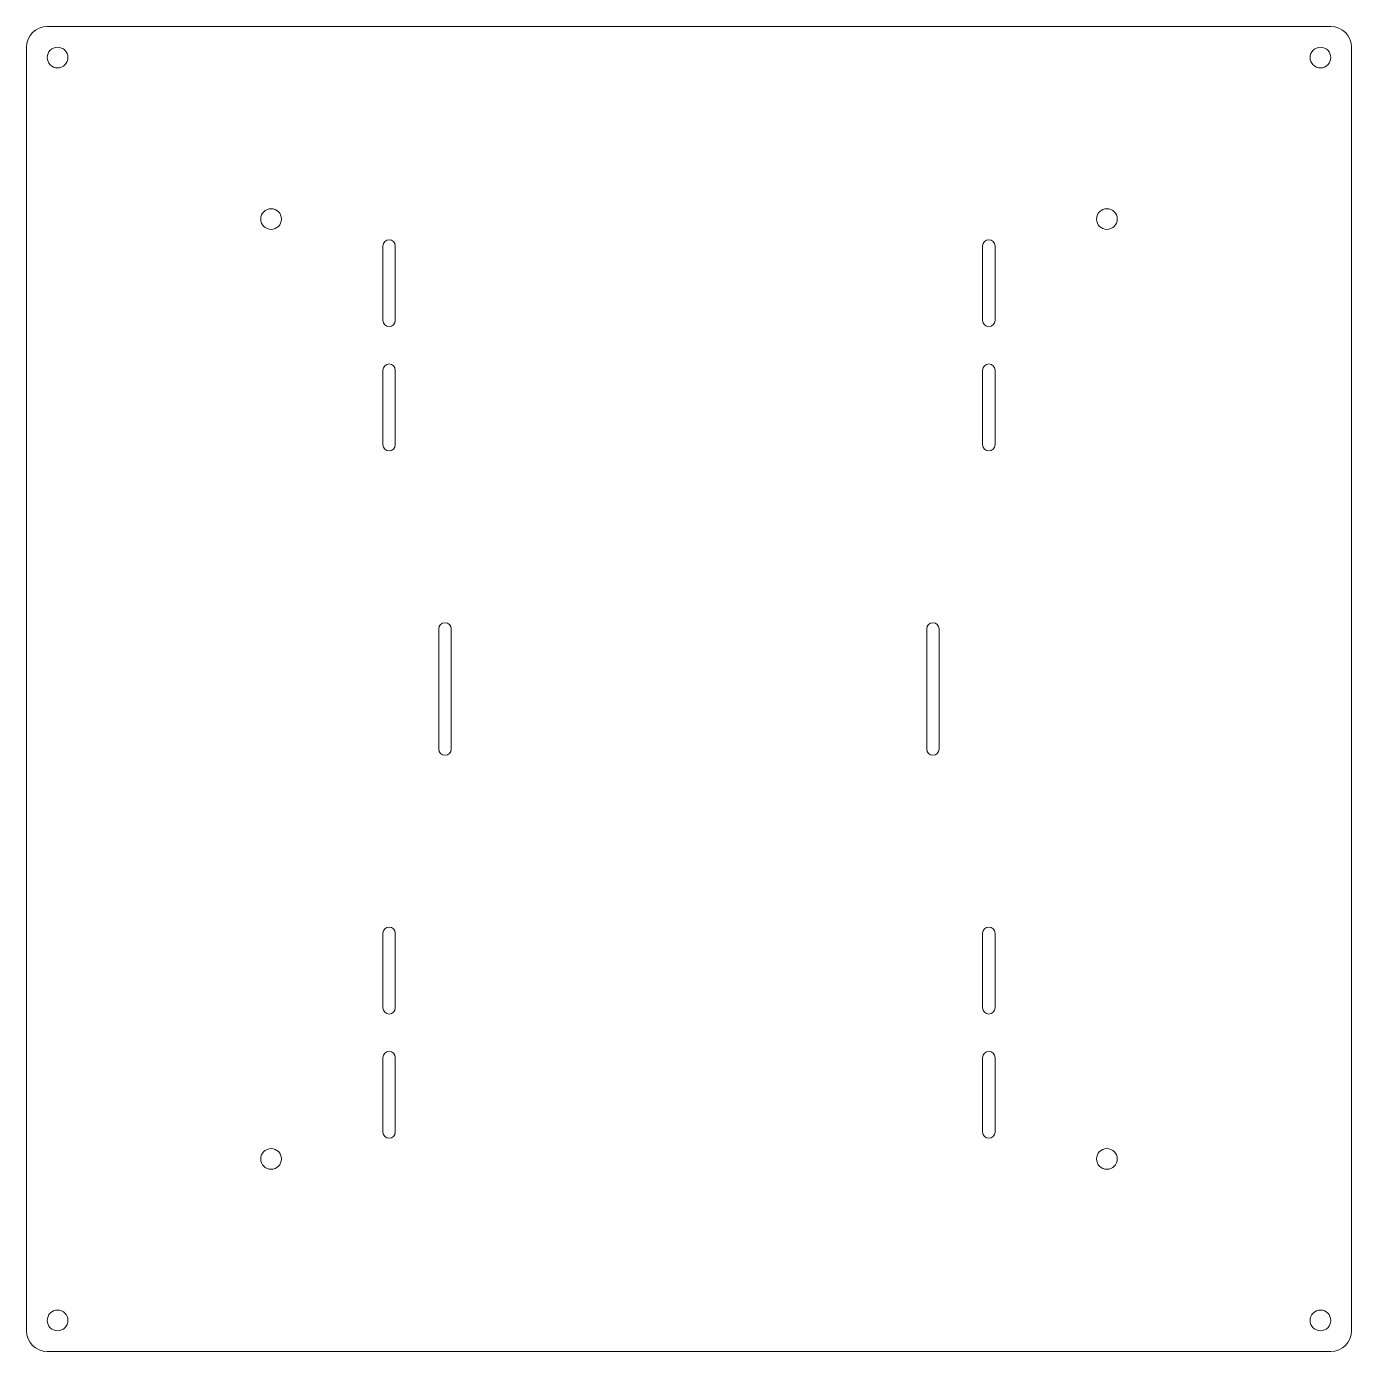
# Model space of a CAD drawing. Header units: millimetres. Extents: x 195 to 515, y 268 to 588.
import ezdxf

# ---------------------------------------------------------------- set-up
doc = ezdxf.new("R2010")
doc.units = ezdxf.units.MM

msp = doc.modelspace()

# ---------------------------------------------------------------- linework, layer by layer
at = {"color": 7, "linetype": 'Continuous', "lineweight": 15}
for p, q in [((200.31, 587.88), (510.31, 587.88)), ((195.31, 272.88), (195.31, 582.88)), ((515.31, 272.88), (515.31, 582.88)), ((281.38, 516.88), (281.38, 534.88)), ((284.38, 516.88), (284.38, 534.88)), ((426.23, 516.88), (426.23, 534.88)), ((429.23, 516.88), (429.23, 534.88)), ((281.38, 486.88), (281.38, 504.88)), ((284.38, 486.88), (284.38, 504.88)), ((426.23, 486.88), (426.23, 504.88)), ((429.23, 486.88), (429.23, 504.88)), ((294.89, 442.38), (294.89, 413.38)), ((297.89, 442.38), (297.89, 413.38)), ((412.72, 442.38), (412.72, 413.38)), ((415.72, 442.38), (415.72, 413.38)), ((281.38, 368.88), (281.38, 350.88)), ((284.38, 368.88), (284.38, 350.88)), ((426.23, 368.88), (426.23, 350.88)), ((429.23, 368.88), (429.23, 350.88)), ((281.38, 338.88), (281.38, 320.88)), ((284.38, 338.88), (284.38, 320.88)), ((426.23, 338.88), (426.23, 320.88)), ((429.23, 338.88), (429.23, 320.88)), ((200.31, 267.88), (510.31, 267.88))]:
    msp.add_line(p, q, dxfattribs=at)
for centre in [(202.81, 580.38), (507.81, 580.38), (254.38, 541.38), (456.23, 541.38), (254.38, 314.38), (456.23, 314.38), (202.81, 275.38), (507.81, 275.38)]:
    msp.add_circle(centre, 2.5, dxfattribs=at)
for centre, radius, start, end in [((200.31, 582.88), 5, 90, 180), ((510.31, 582.88), 5, 0, 90), ((282.88, 534.88), 1.5, 90, 180), ((282.88, 534.88), 1.5, 0, 90), ((427.73, 534.88), 1.5, 90, 180), ((427.73, 534.88), 1.5, 0, 90), ((282.88, 516.88), 1.5, 180, 270), ((282.88, 516.88), 1.5, 270, 0), ((427.73, 516.88), 1.5, 180, 270), ((427.73, 516.88), 1.5, 270, 0), ((282.88, 504.88), 1.5, 90, 180), ((282.88, 504.88), 1.5, 0, 90), ((427.73, 504.88), 1.5, 90, 180), ((427.73, 504.88), 1.5, 0, 90), ((282.88, 486.88), 1.5, 180, 270), ((282.88, 486.88), 1.5, 270, 0), ((427.73, 486.88), 1.5, 180, 270), ((427.73, 486.88), 1.5, 270, 0), ((296.39, 442.38), 1.5, 0, 180), ((414.22, 442.38), 1.5, 0, 180), ((296.39, 413.38), 1.5, 180, 0), ((414.22, 413.38), 1.5, 180, 0), ((282.88, 368.88), 1.5, 90, 180), ((282.88, 368.88), 1.5, 0, 90), ((427.73, 368.88), 1.5, 90, 180), ((427.73, 368.88), 1.5, 0, 90), ((282.88, 350.88), 1.5, 180, 270), ((282.88, 350.88), 1.5, 270, 0), ((427.73, 350.88), 1.5, 180, 270), ((427.73, 350.88), 1.5, 270, 0), ((282.88, 338.88), 1.5, 90, 180), ((282.88, 338.88), 1.5, 0, 90), ((427.73, 338.88), 1.5, 90, 180), ((427.73, 338.88), 1.5, 0, 90), ((282.88, 320.88), 1.5, 180, 270), ((282.88, 320.88), 1.5, 270, 0), ((427.73, 320.88), 1.5, 180, 270), ((427.73, 320.88), 1.5, 270, 0), ((200.31, 272.88), 5, 180, 270), ((510.31, 272.88), 5, 270, 0)]:
    msp.add_arc(centre, radius, start, end, dxfattribs=at)

doc.saveas('drawing.dxf')
